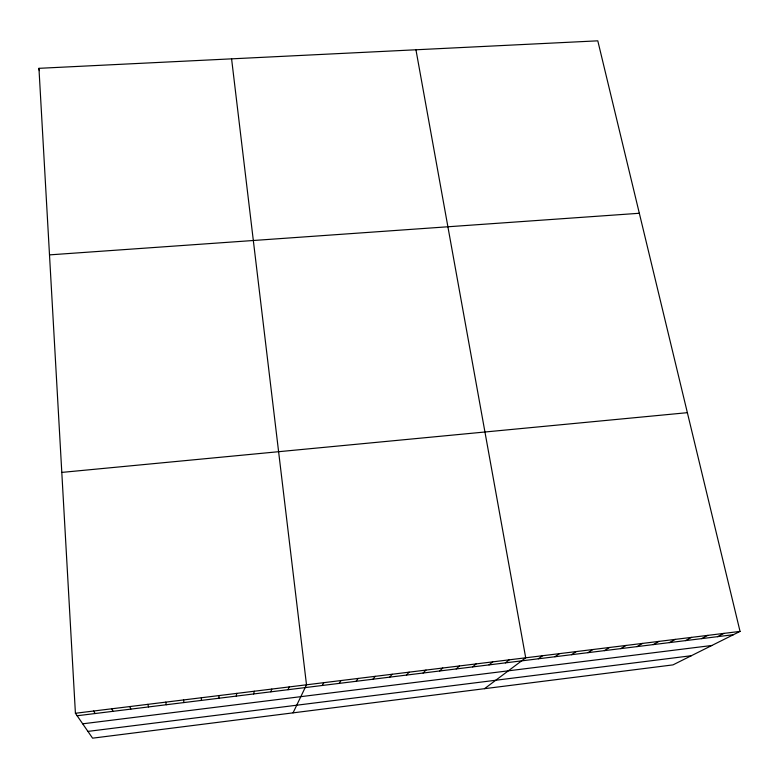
<?xml version="1.0" encoding="UTF-8"?>
<svg xmlns="http://www.w3.org/2000/svg" width="779" height="779" viewBox="0 0 779 779"><rect width="100%" height="100%" fill="white"/><g stroke="black" fill="none" stroke-linecap="round" stroke-linejoin="round"><path stroke-width="1.17" d="M218.88 698.247L219.084 695.569M236.28 696.105L236.719 693.398M253.603 693.962L254.275 691.236M270.868 691.83L271.754 689.084M288.055 689.707L289.165 686.932M293.05 712.863L306.507 684.799L231.587 58.853M322.224 685.491L323.782 682.677M339.206 683.387L340.988 680.554M356.12 681.304L358.116 678.441M372.966 679.22L375.176 676.338M389.743 677.146L392.178 674.244M406.453 675.091L409.102 672.16M423.104 673.027L425.957 670.086M439.687 670.982L442.754 668.022M456.202 668.947L459.474 665.957M472.649 666.912L476.135 663.903M489.037 664.886L492.727 661.858M505.357 662.871L509.252 659.823M484.509 688.685L525.708 657.797L415.947 49.778M538.308 658.8L542.603 655.714M554.921 656.755L559.419 653.649M571.474 654.711L576.178 651.585M587.96 652.675L592.858 649.53M604.377 650.65L609.48 647.476M620.727 648.625L626.034 645.44M637.018 646.619L642.519 643.415M653.24 644.613L658.937 641.39M669.404 642.617L675.286 639.374M685.501 640.63L691.577 637.368M701.538 638.644L707.799 635.372M717.508 636.677L723.954 633.376M740.05 631.399L672.978 664.886L92.584 738.171L75.417 713.262L38.95 68.328L597.795 40.829L740.05 631.399L75.417 713.262M87.92 731.403L691.333 655.723M77.131 715.755L733.409 634.71M82.681 723.818L711.821 645.489M61.794 472.405L687.36 412.675M49.496 254.879L639.335 213.271M93.636 711.023L95.106 713.535M111.777 708.783L113.004 711.324M129.85 706.563L130.833 709.124M147.844 704.343L148.585 706.933M38.95 68.328L39.408 70.636M165.761 702.132L166.268 704.742M183.61 699.941L183.873 702.57M201.391 697.75L201.42 700.409"/></g></svg>
